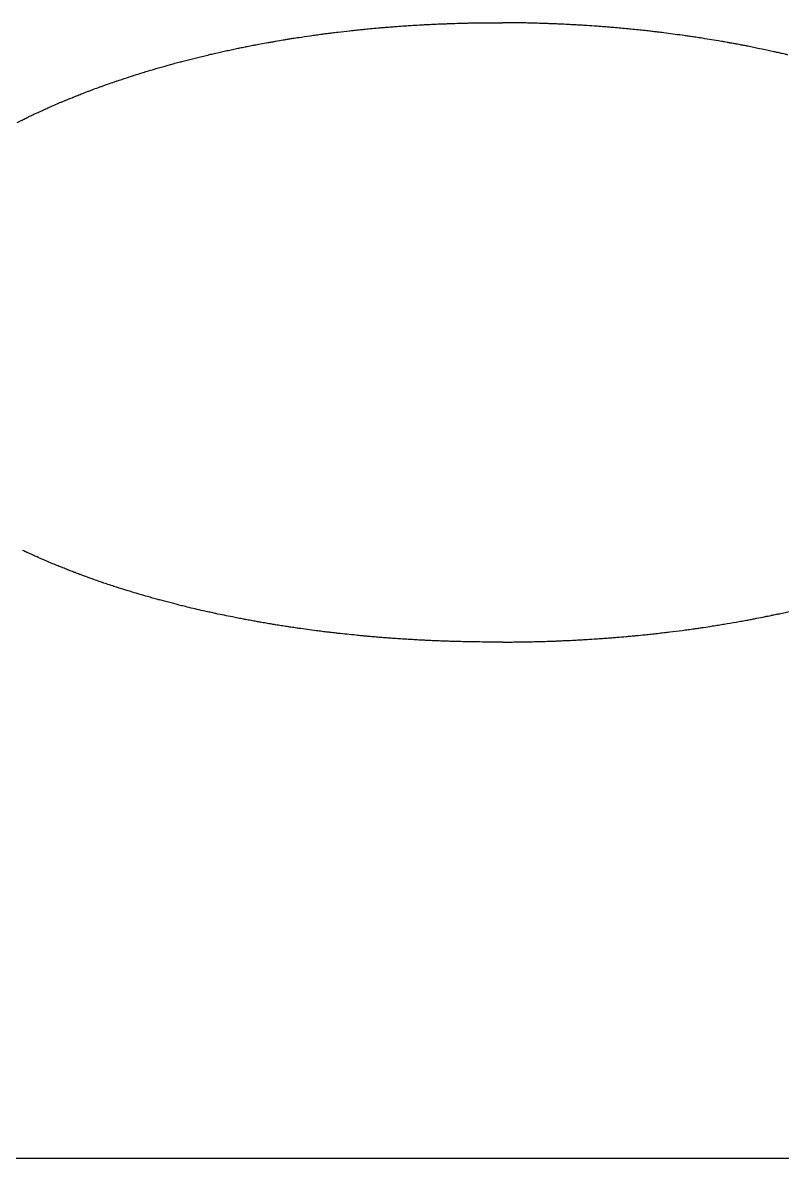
# Model space of a CAD drawing. Header units: millimetres. Extents: x 89860 to 502050, y -351975 to 882300.
# Drawn here: x 221355.509 to 221358.108, y 872217.827 to 872221.71 of the extents above; entities that cross this region are included whole.
import ezdxf

# ---------------------------------------------------------------- set-up
doc = ezdxf.new("R2010")
doc.units = ezdxf.units.MM
doc.header["$LTSCALE"] = 150
doc.layers.add('-----20 General Symbol', color=3, linetype='Continuous')
doc.layers.add('-----29 Cable Schedule', color=1, linetype='Continuous')

# ---------------------------------------------------------------- blocks, each defined once
blk = doc.blocks.new('A$C93139d4c')
at = {"layer": '-----20 General Symbol'}
for points, knots in [([(-30943.2185, -18778.3032), (-30943.2091, -18778.3026), (-30943.1997, -18778.302), (-30943.1856, -18778.301), (-30943.1809, -18778.3007), (-30943.1715, -18778.3), (-30943.1668, -18778.2997), (-30943.1621, -18778.2994)], [0, 0, 0, 0, 0.5, 0.5, 0.75, 0.75, 1, 1, 1, 1]), ([(-30943.1621, -18778.2994), (-30943.1527, -18778.2989), (-30943.1432, -18778.2983), (-30943.129, -18778.2975), (-30943.1242, -18778.2972), (-30943.1147, -18778.2967), (-30943.11, -18778.2964), (-30943.1053, -18778.2961)], [0, 0, 0, 0, 0.5, 0.5, 0.75, 0.75, 1, 1, 1, 1]), ([(-30943.1053, -18778.2961), (-30943.1029, -18778.296), (-30943.1005, -18778.2959), (-30943.0946, -18778.2956), (-30943.091, -18778.2954), (-30943.0838, -18778.2951), (-30943.0803, -18778.2949), (-30943.0767, -18778.2948)], [0, 0, 0, 0, 0.25, 0.25, 0.625, 0.625, 1, 1, 1, 1]), ([(-30943.0767, -18778.2948), (-30943.0671, -18778.2944), (-30943.0575, -18778.294), (-30943.0432, -18778.2935), (-30943.0384, -18778.2933), (-30943.0288, -18778.2929), (-30943.024, -18778.2927), (-30943.0192, -18778.2926)], [0, 0, 0, 0, 0.5, 0.5, 0.75, 0.75, 1, 1, 1, 1]), ([(-30943.0192, -18778.2926), (-30943.0096, -18778.2923), (-30942.9999, -18778.292), (-30942.9854, -18778.2916), (-30942.9806, -18778.2915), (-30942.971, -18778.2912), (-30942.9661, -18778.2911), (-30942.9613, -18778.2909)], [0, 0, 0, 0, 0.5, 0.5, 0.75, 0.75, 1, 1, 1, 1]), ([(-30942.9613, -18778.2909), (-30942.9467, -18778.2908), (-30942.9321, -18778.2907), (-30942.9103, -18778.2904), (-30942.903, -18778.2904), (-30942.8884, -18778.2902), (-30942.8811, -18778.2902), (-30942.8738, -18778.2901)], [0, 0, 0, 0, 0.5, 0.5, 0.75, 0.75, 1, 1, 1, 1]), ([(-30942.8738, -18778.2901), (-30942.8718, -18778.2901), (-30942.8697, -18778.2901), (-30942.8656, -18778.2901), (-30942.8636, -18778.2901), (-30942.8575, -18778.2901), (-30942.8534, -18778.2901), (-30942.8493, -18778.2901)], [0, 0, 0, 0, 0.25, 0.25, 0.5, 0.5, 1, 1, 1, 1]), ([(-30942.8264, -18778.2904), (-30942.8283, -18778.2904), (-30942.8302, -18778.2903), (-30942.8341, -18778.2903), (-30942.836, -18778.2903), (-30942.8417, -18778.2902), (-30942.8455, -18778.2902), (-30942.8493, -18778.2901)], [0, 0, 0, 0, 0.25, 0.25, 0.5, 0.5, 1, 1, 1, 1]), ([(-30942.8037, -18778.2904), (-30942.8056, -18778.2904), (-30942.8075, -18778.2904), (-30942.8113, -18778.2904), (-30942.8132, -18778.2904), (-30942.817, -18778.2904), (-30942.8189, -18778.2904), (-30942.8226, -18778.2904), (-30942.8245, -18778.2904), (-30942.8264, -18778.2904)], [0, 0, 0, 0, 0.25, 0.25, 0.5, 0.5, 0.75, 0.75, 1, 1, 1, 1]), ([(-30942.781, -18778.2909), (-30942.7848, -18778.2908), (-30942.7886, -18778.2907), (-30942.7961, -18778.2906), (-30942.7999, -18778.2905), (-30942.8037, -18778.2904)], [0, 0, 0, 0, 0.5, 0.5, 1, 1, 1, 1]), ([(-30942.7583, -18778.2912), (-30942.7621, -18778.2912), (-30942.7659, -18778.2911), (-30942.7734, -18778.291), (-30942.7772, -18778.291), (-30942.781, -18778.2909)], [0, 0, 0, 0, 0.5, 0.5, 1, 1, 1, 1]), ([(-30942.7357, -18778.292), (-30942.7395, -18778.2919), (-30942.7433, -18778.2917), (-30942.7508, -18778.2915), (-30942.7545, -18778.2913), (-30942.7583, -18778.2912)], [0, 0, 0, 0, 0.5, 0.5, 1, 1, 1, 1]), ([(-30942.7132, -18778.2926), (-30942.7169, -18778.2925), (-30942.7207, -18778.2924), (-30942.7282, -18778.2922), (-30942.732, -18778.2921), (-30942.7357, -18778.292)], [0, 0, 0, 0, 0.5, 0.5, 1, 1, 1, 1]), ([(-30942.6683, -18778.2942), (-30942.6739, -18778.294), (-30942.6795, -18778.2938), (-30942.6907, -18778.2934), (-30942.6963, -18778.2932), (-30942.7057, -18778.2928), (-30942.7094, -18778.2927), (-30942.7132, -18778.2926)], [0, 0, 0, 0, 0.375, 0.375, 0.75, 0.75, 1, 1, 1, 1]), ([(-30942.6014, -18778.2975), (-30942.6098, -18778.2971), (-30942.6181, -18778.2967), (-30942.6348, -18778.2958), (-30942.6432, -18778.2954), (-30942.6571, -18778.2948), (-30942.6627, -18778.2945), (-30942.6683, -18778.2942)], [0, 0, 0, 0, 0.375, 0.375, 0.75, 0.75, 1, 1, 1, 1]), ([(-30942.5351, -18778.3016), (-30942.5462, -18778.3009), (-30942.5572, -18778.3002), (-30942.5738, -18778.2992), (-30942.5793, -18778.2989), (-30942.5904, -18778.2982), (-30942.5959, -18778.2978), (-30942.6014, -18778.2975)], [0, 0, 0, 0, 0.5, 0.5, 0.75, 0.75, 1, 1, 1, 1]), ([(-30943.5468, -18778.3404), (-30943.5334, -18778.3385), (-30943.52, -18778.3366), (-30943.5, -18778.3337), (-30943.4933, -18778.3327), (-30943.4799, -18778.3308), (-30943.4732, -18778.3299), (-30943.4665, -18778.3289)], [0, 0, 0, 0, 0.499999, 0.499999, 0.749999, 0.749999, 1, 1, 1, 1]), ([(-30943.4665, -18778.3289), (-30943.4642, -18778.3287), (-30943.462, -18778.3284), (-30943.4563, -18778.3277), (-30943.453, -18778.3273), (-30943.4462, -18778.3265), (-30943.4428, -18778.3261), (-30943.4394, -18778.3257)], [0, 0, 0, 0, 0.25, 0.25, 0.625, 0.625, 1, 1, 1, 1]), ([(-30943.4394, -18778.3257), (-30943.4372, -18778.3254), (-30943.4349, -18778.3251), (-30943.4293, -18778.3243), (-30943.4259, -18778.3239), (-30943.4191, -18778.323), (-30943.4157, -18778.3225), (-30943.4123, -18778.3221)], [0, 0, 0, 0, 0.25, 0.25, 0.625, 0.625, 1, 1, 1, 1]), ([(-30943.4123, -18778.3221), (-30943.3986, -18778.3206), (-30943.3849, -18778.3191), (-30943.3643, -18778.3168), (-30943.3574, -18778.3161), (-30943.3437, -18778.3146), (-30943.3369, -18778.3138), (-30943.33, -18778.3131)], [0, 0, 0, 0, 0.499999, 0.499999, 0.75, 0.75, 1, 1, 1, 1]), ([(-30943.33, -18778.3131), (-30943.3277, -18778.3129), (-30943.3254, -18778.3126), (-30943.3196, -18778.3121), (-30943.3162, -18778.3117), (-30943.3093, -18778.311), (-30943.3058, -18778.3107), (-30943.3023, -18778.3103)], [0, 0, 0, 0, 0.25, 0.25, 0.625, 0.625, 1, 1, 1, 1]), ([(-30943.3023, -18778.3103), (-30943.2931, -18778.3095), (-30943.2838, -18778.3087), (-30943.2698, -18778.3075), (-30943.2652, -18778.3071), (-30943.2559, -18778.3062), (-30943.2513, -18778.3058), (-30943.2466, -18778.3054)], [0, 0, 0, 0, 0.5, 0.5, 0.75, 0.75, 1, 1, 1, 1]), ([(-30943.2466, -18778.3054), (-30943.2443, -18778.3052), (-30943.2419, -18778.3051), (-30943.2361, -18778.3046), (-30943.2326, -18778.3043), (-30943.2256, -18778.3038), (-30943.2221, -18778.3035), (-30943.2185, -18778.3032)], [0, 0, 0, 0, 0.25, 0.25, 0.625, 0.625, 1, 1, 1, 1]), ([(-30942.4913, -18778.3049), (-30942.4968, -18778.3045), (-30942.5023, -18778.3041), (-30942.5132, -18778.3032), (-30942.5187, -18778.3028), (-30942.5278, -18778.3021), (-30942.5315, -18778.3019), (-30942.5351, -18778.3016)], [0, 0, 0, 0, 0.375, 0.375, 0.75, 0.75, 1, 1, 1, 1]), ([(-30942.4261, -18778.3106), (-30942.4343, -18778.3099), (-30942.4424, -18778.3092), (-30942.4587, -18778.3077), (-30942.4669, -18778.307), (-30942.4804, -18778.3058), (-30942.4859, -18778.3054), (-30942.4913, -18778.3049)], [0, 0, 0, 0, 0.375, 0.375, 0.75, 0.75, 1, 1, 1, 1]), ([(-30942.3616, -18778.3172), (-30942.3696, -18778.3164), (-30942.3777, -18778.3155), (-30942.3938, -18778.3139), (-30942.4019, -18778.3131), (-30942.4154, -18778.3117), (-30942.4207, -18778.3112), (-30942.4261, -18778.3106)], [0, 0, 0, 0, 0.375, 0.375, 0.75, 0.75, 1, 1, 1, 1]), ([(-30942.3189, -18778.3221), (-30942.3242, -18778.3215), (-30942.3296, -18778.3209), (-30942.3402, -18778.3196), (-30942.3456, -18778.319), (-30942.3544, -18778.318), (-30942.358, -18778.3176), (-30942.3616, -18778.3172)], [0, 0, 0, 0, 0.375, 0.375, 0.75, 0.75, 1, 1, 1, 1]), ([(-30942.2346, -18778.333), (-30942.2451, -18778.3317), (-30942.2556, -18778.3303), (-30942.2767, -18778.3275), (-30942.2873, -18778.3262), (-30942.3048, -18778.3239), (-30942.3119, -18778.323), (-30942.3189, -18778.3221)], [0, 0, 0, 0, 0.375001, 0.375001, 0.750001, 0.750001, 1, 1, 1, 1]), ([(-30942.1929, -18778.339), (-30942.1981, -18778.3383), (-30942.2033, -18778.3375), (-30942.2137, -18778.336), (-30942.2189, -18778.3353), (-30942.2276, -18778.334), (-30942.2311, -18778.3335), (-30942.2346, -18778.333)], [0, 0, 0, 0, 0.375, 0.375, 0.75, 0.75, 1, 1, 1, 1]), ([(-30943.8299, -18778.3939), (-30943.8173, -18778.3912), (-30943.8048, -18778.3884), (-30943.786, -18778.3843), (-30943.7797, -18778.383), (-30943.7671, -18778.3803), (-30943.7608, -18778.3789), (-30943.7545, -18778.3775)], [0, 0, 0, 0, 0.499998, 0.499998, 0.749999, 0.749999, 1, 1, 1, 1]), ([(-30943.7545, -18778.3775), (-30943.7524, -18778.3771), (-30943.7503, -18778.3767), (-30943.745, -18778.3757), (-30943.7418, -18778.3751), (-30943.7355, -18778.3739), (-30943.7323, -18778.3732), (-30943.7291, -18778.3726)], [0, 0, 0, 0, 0.25, 0.25, 0.625, 0.625, 1, 1, 1, 1]), ([(-30943.7291, -18778.3726), (-30943.727, -18778.3722), (-30943.7248, -18778.3718), (-30943.7195, -18778.3707), (-30943.7163, -18778.37), (-30943.7099, -18778.3687), (-30943.7067, -18778.3681), (-30943.7035, -18778.3674)], [0, 0, 0, 0, 0.25, 0.25, 0.625, 0.625, 1, 1, 1, 1]), ([(-30943.7035, -18778.3674), (-30943.7014, -18778.367), (-30943.6992, -18778.3666), (-30943.6939, -18778.3656), (-30943.6906, -18778.365), (-30943.6842, -18778.3638), (-30943.681, -18778.3631), (-30943.6778, -18778.3625)], [0, 0, 0, 0, 0.25, 0.25, 0.625, 0.625, 1, 1, 1, 1]), ([(-30943.6778, -18778.3625), (-30943.6691, -18778.361), (-30943.6605, -18778.3594), (-30943.6475, -18778.3571), (-30943.6431, -18778.3563), (-30943.6345, -18778.3548), (-30943.6302, -18778.354), (-30943.6258, -18778.3532)], [0, 0, 0, 0, 0.5, 0.5, 0.75, 0.75, 1, 1, 1, 1]), ([(-30943.6258, -18778.3532), (-30943.6171, -18778.3518), (-30943.6083, -18778.3503), (-30943.5952, -18778.3481), (-30943.5908, -18778.3474), (-30943.5821, -18778.346), (-30943.5777, -18778.3452), (-30943.5733, -18778.3445)], [0, 0, 0, 0, 0.5, 0.5, 0.75, 0.75, 1, 1, 1, 1]), ([(-30943.5733, -18778.3445), (-30943.5711, -18778.3442), (-30943.5689, -18778.3438), (-30943.5634, -18778.343), (-30943.56, -18778.3425), (-30943.5534, -18778.3414), (-30943.5501, -18778.3409), (-30943.5468, -18778.3404)], [0, 0, 0, 0, 0.25, 0.25, 0.625, 0.625, 1, 1, 1, 1]), ([(-30942.1106, -18778.3522), (-30942.1209, -18778.3505), (-30942.1312, -18778.3489), (-30942.1517, -18778.3456), (-30942.162, -18778.3439), (-30942.1792, -18778.3412), (-30942.186, -18778.3401), (-30942.1929, -18778.339)], [0, 0, 0, 0, 0.375001, 0.375001, 0.750001, 0.750001, 1, 1, 1, 1]), ([(-30942.0902, -18778.3557), (-30942.0919, -18778.3554), (-30942.0936, -18778.3551), (-30942.097, -18778.3545), (-30942.0987, -18778.3542), (-30942.1038, -18778.3533), (-30942.1072, -18778.3527), (-30942.1106, -18778.3522)], [0, 0, 0, 0, 0.25, 0.25, 0.5, 0.5, 1, 1, 1, 1]), ([(-30942.07, -18778.3595), (-30942.0717, -18778.3592), (-30942.0734, -18778.3589), (-30942.0767, -18778.3583), (-30942.0784, -18778.3579), (-30942.0835, -18778.357), (-30942.0869, -18778.3563), (-30942.0902, -18778.3557)], [0, 0, 0, 0, 0.25, 0.25, 0.5, 0.5, 1, 1, 1, 1]), ([(-30942.0498, -18778.3631), (-30942.0515, -18778.3628), (-30942.0532, -18778.3625), (-30942.0566, -18778.3619), (-30942.0582, -18778.3616), (-30942.0633, -18778.3607), (-30942.0666, -18778.3601), (-30942.07, -18778.3595)], [0, 0, 0, 0, 0.25, 0.25, 0.5, 0.5, 1, 1, 1, 1]), ([(-30942.0098, -18778.3707), (-30942.0148, -18778.3698), (-30942.0198, -18778.3688), (-30942.0298, -18778.3669), (-30942.0348, -18778.3659), (-30942.0432, -18778.3643), (-30942.0465, -18778.3637), (-30942.0498, -18778.3631)], [0, 0, 0, 0, 0.375001, 0.375001, 0.75, 0.75, 1, 1, 1, 1]), ([(-30941.9309, -18778.3871), (-30941.944, -18778.3843), (-30941.9571, -18778.3816), (-30941.9769, -18778.3775), (-30941.9834, -18778.3761), (-30941.9966, -18778.3734), (-30942.0032, -18778.3721), (-30942.0098, -18778.3707)], [0, 0, 0, 0, 0.500002, 0.500002, 0.750001, 0.750001, 1, 1, 1, 1]), ([(-30943.928, -18778.4176), (-30943.9158, -18778.4146), (-30943.9036, -18778.4116), (-30943.8852, -18778.4071), (-30943.8791, -18778.4056), (-30943.8669, -18778.4026), (-30943.8608, -18778.4011), (-30943.8546, -18778.3996)], [0, 0, 0, 0, 0.499996, 0.499996, 0.749998, 0.749998, 1, 1, 1, 1]), ([(-30943.8546, -18778.3996), (-30943.8526, -18778.3992), (-30943.8505, -18778.3987), (-30943.8453, -18778.3975), (-30943.8423, -18778.3968), (-30943.8361, -18778.3953), (-30943.833, -18778.3946), (-30943.8299, -18778.3939)], [0, 0, 0, 0, 0.25, 0.25, 0.625, 0.625, 1, 1, 1, 1]), ([(-30941.892, -18778.3958), (-30941.8968, -18778.3947), (-30941.9017, -18778.3936), (-30941.9114, -18778.3914), (-30941.9163, -18778.3903), (-30941.9244, -18778.3885), (-30941.9276, -18778.3878), (-30941.9309, -18778.3871)], [0, 0, 0, 0, 0.375001, 0.375001, 0.750001, 0.750001, 1, 1, 1, 1]), ([(-30941.8727, -18778.4005), (-30941.8743, -18778.4001), (-30941.8759, -18778.3997), (-30941.8791, -18778.3989), (-30941.8807, -18778.3985), (-30941.8855, -18778.3974), (-30941.8888, -18778.3966), (-30941.892, -18778.3958)], [0, 0, 0, 0, 0.25, 0.25, 0.5, 0.5, 1, 1, 1, 1]), ([(-30944.0698, -18778.4574), (-30944.0582, -18778.454), (-30944.0465, -18778.4506), (-30944.029, -18778.4454), (-30944.0231, -18778.4437), (-30944.0114, -18778.4404), (-30944.0056, -18778.4387), (-30943.9997, -18778.437)], [0, 0, 0, 0, 0.499995, 0.499995, 0.749997, 0.749997, 1, 1, 1, 1]), ([(-30943.9997, -18778.437), (-30943.9977, -18778.4364), (-30943.9958, -18778.4359), (-30943.9908, -18778.4345), (-30943.9878, -18778.4337), (-30943.9819, -18778.4321), (-30943.9789, -18778.4313), (-30943.976, -18778.4304)], [0, 0, 0, 0, 0.25, 0.25, 0.625, 0.625, 1, 1, 1, 1]), ([(-30943.976, -18778.4304), (-30943.974, -18778.4299), (-30943.972, -18778.4294), (-30943.967, -18778.4281), (-30943.964, -18778.4273), (-30943.958, -18778.4257), (-30943.9551, -18778.425), (-30943.9521, -18778.4242)], [0, 0, 0, 0, 0.25, 0.25, 0.625, 0.625, 1, 1, 1, 1]), ([(-30943.9521, -18778.4242), (-30943.9501, -18778.4236), (-30943.9481, -18778.4231), (-30943.943, -18778.4217), (-30943.94, -18778.4209), (-30943.934, -18778.4193), (-30943.931, -18778.4184), (-30943.928, -18778.4176)], [0, 0, 0, 0, 0.25, 0.25, 0.625, 0.625, 1, 1, 1, 1]), ([(-30944.2049, -18778.5017), (-30944.1976, -18778.4992), (-30944.1902, -18778.4966), (-30944.1792, -18778.4928), (-30944.1755, -18778.4916), (-30944.1681, -18778.489), (-30944.1644, -18778.4878), (-30944.1607, -18778.4865)], [0, 0, 0, 0, 0.5, 0.5, 0.75, 0.75, 1, 1, 1, 1]), ([(-30944.1607, -18778.4865), (-30944.1494, -18778.4828), (-30944.1381, -18778.4791), (-30944.1212, -18778.4736), (-30944.1155, -18778.4718), (-30944.1042, -18778.4681), (-30944.0985, -18778.4663), (-30944.0929, -18778.4645)], [0, 0, 0, 0, 0.499994, 0.499994, 0.749996, 0.749996, 1, 1, 1, 1]), ([(-30944.0929, -18778.4645), (-30944.0909, -18778.4639), (-30944.089, -18778.4633), (-30944.0842, -18778.4618), (-30944.0813, -18778.4609), (-30944.0756, -18778.4592), (-30944.0727, -18778.4583), (-30944.0698, -18778.4574)], [0, 0, 0, 0, 0.25, 0.25, 0.625, 0.625, 1, 1, 1, 1]), ([(-30944.2909, -18778.5338), (-30944.2839, -18778.5311), (-30944.2768, -18778.5283), (-30944.2661, -18778.5243), (-30944.2626, -18778.5229), (-30944.2555, -18778.5202), (-30944.2519, -18778.5189), (-30944.2483, -18778.5175)], [0, 0, 0, 0, 0.5, 0.5, 0.75, 0.75, 1, 1, 1, 1]), ([(-30944.2483, -18778.5175), (-30944.2411, -18778.5149), (-30944.2339, -18778.5122), (-30944.2231, -18778.5083), (-30944.2194, -18778.507), (-30944.2122, -18778.5044), (-30944.2086, -18778.5031), (-30944.2049, -18778.5017)], [0, 0, 0, 0, 0.5, 0.5, 0.75, 0.75, 1, 1, 1, 1]), ([(-30944.3938, -18778.5764), (-30944.3871, -18778.5735), (-30944.3804, -18778.5706), (-30944.3702, -18778.5663), (-30944.3668, -18778.5648), (-30944.3601, -18778.5619), (-30944.3567, -18778.5605), (-30944.3533, -18778.5591)], [0, 0, 0, 0, 0.5, 0.5, 0.75, 0.75, 1, 1, 1, 1]), ([(-30944.3533, -18778.5591), (-30944.343, -18778.5548), (-30944.3326, -18778.5506), (-30944.317, -18778.5443), (-30944.3118, -18778.5422), (-30944.3014, -18778.538), (-30944.2962, -18778.5359), (-30944.2909, -18778.5338)], [0, 0, 0, 0, 0.499989, 0.499989, 0.749994, 0.749994, 1, 1, 1, 1]), ([(-30944.4721, -18778.6125), (-30944.4705, -18778.6117), (-30944.4689, -18778.6109), (-30944.4649, -18778.609), (-30944.4624, -18778.6079), (-30944.4576, -18778.6056), (-30944.4552, -18778.6044), (-30944.4528, -18778.6033)], [0, 0, 0, 0, 0.25, 0.25, 0.625, 0.625, 1, 1, 1, 1]), ([(-30944.4528, -18778.6033), (-30944.443, -18778.5988), (-30944.4333, -18778.5943), (-30944.4185, -18778.5876), (-30944.4136, -18778.5853), (-30944.4037, -18778.5809), (-30944.3988, -18778.5786), (-30944.3938, -18778.5764)], [0, 0, 0, 0, 0.49999, 0.49999, 0.749994, 0.749994, 1, 1, 1, 1]), ([(-30944.5098, -18778.6312), (-30944.5066, -18778.6296), (-30944.5035, -18778.6281), (-30944.4956, -18778.6242), (-30944.4909, -18778.6219), (-30944.4815, -18778.6172), (-30944.4768, -18778.6148), (-30944.4721, -18778.6125)], [0, 0, 0, 0, 0.249995, 0.249995, 0.624994, 0.624994, 1, 1, 1, 1]), ([(-30944.4528, -18780.1119), (-30944.456, -18780.1105), (-30944.4592, -18780.109), (-30944.4672, -18780.1054), (-30944.472, -18780.1032), (-30944.4815, -18780.0988), (-30944.4863, -18780.0965), (-30944.4911, -18780.0943)], [0, 0, 0, 0, 0.249997, 0.249997, 0.624996, 0.624996, 1, 1, 1, 1]), ([(-30944.4334, -18780.1205), (-30944.435, -18780.1198), (-30944.4366, -18780.119), (-30944.4407, -18780.1173), (-30944.4431, -18780.1162), (-30944.448, -18780.1141), (-30944.4504, -18780.113), (-30944.4528, -18780.1119)], [0, 0, 0, 0, 0.25, 0.25, 0.625, 0.625, 1, 1, 1, 1]), ([(-30944.4137, -18780.1293), (-30944.4153, -18780.1285), (-30944.417, -18780.1278), (-30944.4211, -18780.126), (-30944.4235, -18780.1249), (-30944.4284, -18780.1227), (-30944.4309, -18780.1216), (-30944.4334, -18780.1205)], [0, 0, 0, 0, 0.25, 0.25, 0.625, 0.625, 1, 1, 1, 1]), ([(-30944.3737, -18780.1461), (-30944.3803, -18780.1432), (-30944.3869, -18780.1404), (-30944.3969, -18780.1362), (-30944.4003, -18780.1348), (-30944.407, -18780.132), (-30944.4103, -18780.1307), (-30944.4137, -18780.1293)], [0, 0, 0, 0, 0.499999, 0.499999, 0.75, 0.75, 1, 1, 1, 1]), ([(-30944.3533, -18780.1541), (-30944.355, -18780.1534), (-30944.3567, -18780.1527), (-30944.3609, -18780.1511), (-30944.3635, -18780.1501), (-30944.3686, -18780.1481), (-30944.3711, -18780.1471), (-30944.3737, -18780.1461)], [0, 0, 0, 0, 0.25, 0.25, 0.625, 0.625, 1, 1, 1, 1]), ([(-30944.3328, -18780.1623), (-30944.3345, -18780.1616), (-30944.3362, -18780.161), (-30944.3405, -18780.1592), (-30944.343, -18780.1582), (-30944.3482, -18780.1561), (-30944.3507, -18780.1551), (-30944.3533, -18780.1541)], [0, 0, 0, 0, 0.25, 0.25, 0.625, 0.625, 1, 1, 1, 1]), ([(-30944.3119, -18780.1703), (-30944.3137, -18780.1697), (-30944.3154, -18780.169), (-30944.3197, -18780.1673), (-30944.3224, -18780.1663), (-30944.3276, -18780.1643), (-30944.3302, -18780.1633), (-30944.3328, -18780.1623)], [0, 0, 0, 0, 0.25, 0.25, 0.625, 0.625, 1, 1, 1, 1]), ([(-30944.2909, -18780.1781), (-30944.2927, -18780.1774), (-30944.2944, -18780.1768), (-30944.2988, -18780.1752), (-30944.3014, -18780.1742), (-30944.3067, -18780.1723), (-30944.3093, -18780.1713), (-30944.3119, -18780.1703)], [0, 0, 0, 0, 0.25, 0.25, 0.625, 0.625, 1, 1, 1, 1]), ([(-30944.2698, -18780.1861), (-30944.2715, -18780.1854), (-30944.2733, -18780.1847), (-30944.2777, -18780.1831), (-30944.2804, -18780.1821), (-30944.2857, -18780.1801), (-30944.2883, -18780.1791), (-30944.2909, -18780.1781)], [0, 0, 0, 0, 0.25, 0.25, 0.625, 0.625, 1, 1, 1, 1]), ([(-30944.1829, -18780.216), (-30944.1902, -18780.2135), (-30944.1975, -18780.2111), (-30944.2156, -18780.2049), (-30944.2265, -18780.2011), (-30944.2482, -18780.1936), (-30944.259, -18780.1898), (-30944.2698, -18780.1861)], [0, 0, 0, 0, 0.249992, 0.249992, 0.624991, 0.624991, 1, 1, 1, 1]), ([(-30944.1607, -18780.223), (-30944.1625, -18780.2224), (-30944.1644, -18780.2218), (-30944.169, -18780.2203), (-30944.1718, -18780.2195), (-30944.1773, -18780.2177), (-30944.1801, -18780.2169), (-30944.1829, -18780.216)], [0, 0, 0, 0, 0.25, 0.25, 0.625, 0.625, 1, 1, 1, 1]), ([(-30944.1382, -18780.2302), (-30944.1401, -18780.2296), (-30944.142, -18780.229), (-30944.1467, -18780.2275), (-30944.1495, -18780.2266), (-30944.1551, -18780.2248), (-30944.1579, -18780.2239), (-30944.1607, -18780.223)], [0, 0, 0, 0, 0.25, 0.25, 0.625, 0.625, 1, 1, 1, 1]), ([(-30944.1157, -18780.2371), (-30944.1175, -18780.2365), (-30944.1194, -18780.236), (-30944.1241, -18780.2345), (-30944.1269, -18780.2336), (-30944.1326, -18780.2319), (-30944.1354, -18780.231), (-30944.1382, -18780.2302)], [0, 0, 0, 0, 0.25, 0.25, 0.625, 0.625, 1, 1, 1, 1]), ([(-30944.0466, -18780.2572), (-30944.0524, -18780.2555), (-30944.0582, -18780.2539), (-30944.0726, -18780.2497), (-30944.0812, -18780.2472), (-30944.0985, -18780.2422), (-30944.1071, -18780.2397), (-30944.1157, -18780.2371)], [0, 0, 0, 0, 0.249997, 0.249997, 0.624994, 0.624994, 1, 1, 1, 1]), ([(-30944.0233, -18780.2636), (-30944.0252, -18780.2631), (-30944.0272, -18780.2626), (-30944.032, -18780.2612), (-30944.0349, -18780.2604), (-30944.0408, -18780.2588), (-30944.0437, -18780.258), (-30944.0466, -18780.2572)], [0, 0, 0, 0, 0.25, 0.25, 0.625, 0.625, 1, 1, 1, 1]), ([(-30943.9521, -18780.2822), (-30943.958, -18780.2806), (-30943.964, -18780.2791), (-30943.9759, -18780.276), (-30943.9818, -18780.2745), (-30943.9996, -18780.2699), (-30944.0114, -18780.2668), (-30944.0233, -18780.2636)], [0, 0, 0, 0, 0.249997, 0.249997, 0.499994, 0.499994, 1, 1, 1, 1]), ([(-30943.928, -18780.2881), (-30943.93, -18780.2876), (-30943.932, -18780.2871), (-30943.937, -18780.2859), (-30943.94, -18780.2851), (-30943.9461, -18780.2837), (-30943.9491, -18780.2829), (-30943.9521, -18780.2822)], [0, 0, 0, 0, 0.25, 0.25, 0.625, 0.625, 1, 1, 1, 1]), ([(-30943.8546, -18780.3051), (-30943.8608, -18780.3037), (-30943.8669, -18780.3023), (-30943.8822, -18780.2987), (-30943.8914, -18780.2966), (-30943.9097, -18780.2924), (-30943.9188, -18780.2902), (-30943.928, -18780.2881)], [0, 0, 0, 0, 0.249998, 0.249998, 0.624997, 0.624997, 1, 1, 1, 1]), ([(-30943.8299, -18780.3105), (-30943.8319, -18780.31), (-30943.834, -18780.3096), (-30943.8392, -18780.3084), (-30943.8423, -18780.3078), (-30943.8484, -18780.3064), (-30943.8515, -18780.3057), (-30943.8546, -18780.3051)], [0, 0, 0, 0, 0.25, 0.25, 0.625, 0.625, 1, 1, 1, 1]), ([(-30943.7545, -18780.3259), (-30943.7608, -18780.3246), (-30943.7671, -18780.3233), (-30943.7828, -18780.3201), (-30943.7922, -18780.3182), (-30943.8111, -18780.3143), (-30943.8205, -18780.3124), (-30943.8299, -18780.3105)], [0, 0, 0, 0, 0.249999, 0.249999, 0.624998, 0.624998, 1, 1, 1, 1]), ([(-30941.9504, -18780.3207), (-30941.9488, -18780.3204), (-30941.9472, -18780.32), (-30941.9439, -18780.3194), (-30941.9423, -18780.319), (-30941.9374, -18780.318), (-30941.9341, -18780.3173), (-30941.9309, -18780.3166)], [0, 0, 0, 0, 0.25, 0.25, 0.5, 0.5, 1, 1, 1, 1]), ([(-30941.9309, -18780.3166), (-30941.9292, -18780.3163), (-30941.9276, -18780.316), (-30941.9243, -18780.3153), (-30941.9227, -18780.315), (-30941.9178, -18780.3141), (-30941.9146, -18780.3134), (-30941.9113, -18780.3128)], [0, 0, 0, 0, 0.25, 0.25, 0.5, 0.5, 1, 1, 1, 1]), ([(-30941.9113, -18780.3128), (-30941.9097, -18780.3124), (-30941.9081, -18780.3121), (-30941.9049, -18780.3114), (-30941.9033, -18780.3111), (-30941.8984, -18780.31), (-30941.8952, -18780.3093), (-30941.892, -18780.3087)], [0, 0, 0, 0, 0.25, 0.25, 0.5, 0.5, 1, 1, 1, 1]), ([(-30941.892, -18780.3087), (-30941.8856, -18780.3072), (-30941.8792, -18780.3058), (-30941.8664, -18780.3029), (-30941.86, -18780.3014), (-30941.8409, -18780.297), (-30941.8282, -18780.2941), (-30941.8154, -18780.2912)], [0, 0, 0, 0, 0.250002, 0.250002, 0.500003, 0.500003, 1, 1, 1, 1]), ([(-30943.7291, -18780.3308), (-30943.7312, -18780.3303), (-30943.7333, -18780.3299), (-30943.7386, -18780.3289), (-30943.7418, -18780.3283), (-30943.7482, -18780.3271), (-30943.7514, -18780.3265), (-30943.7545, -18780.3259)], [0, 0, 0, 0, 0.25, 0.25, 0.625, 0.625, 1, 1, 1, 1]), ([(-30943.6778, -18780.34), (-30943.682, -18780.3392), (-30943.6863, -18780.3385), (-30943.697, -18780.3365), (-30943.7034, -18780.3354), (-30943.7163, -18780.3331), (-30943.7227, -18780.3319), (-30943.7291, -18780.3308)], [0, 0, 0, 0, 0.249999, 0.249999, 0.624999, 0.624999, 1, 1, 1, 1]), ([(-30943.6258, -18780.3487), (-30943.6302, -18780.348), (-30943.6345, -18780.3473), (-30943.6453, -18780.3455), (-30943.6518, -18780.3444), (-30943.6648, -18780.3422), (-30943.6713, -18780.3411), (-30943.6778, -18780.34)], [0, 0, 0, 0, 0.25, 0.25, 0.625, 0.625, 1, 1, 1, 1]), ([(-30943.5733, -18780.3569), (-30943.5777, -18780.3563), (-30943.5821, -18780.3556), (-30943.593, -18780.3539), (-30943.5996, -18780.3528), (-30943.6127, -18780.3508), (-30943.6193, -18780.3498), (-30943.6258, -18780.3487)], [0, 0, 0, 0, 0.25, 0.25, 0.625, 0.625, 1, 1, 1, 1]), ([(-30943.5468, -18780.3608), (-30943.549, -18780.3605), (-30943.5512, -18780.3601), (-30943.5567, -18780.3593), (-30943.56, -18780.3589), (-30943.5667, -18780.3579), (-30943.57, -18780.3574), (-30943.5733, -18780.3569)], [0, 0, 0, 0, 0.25, 0.25, 0.625, 0.625, 1, 1, 1, 1]), ([(-30942.1929, -18780.3621), (-30942.1877, -18780.3613), (-30942.1826, -18780.3605), (-30942.1723, -18780.359), (-30942.1671, -18780.3582), (-30942.1516, -18780.3559), (-30942.1413, -18780.3544), (-30942.131, -18780.3528)], [0, 0, 0, 0, 0.250001, 0.250001, 0.500001, 0.500001, 1, 1, 1, 1]), ([(-30942.131, -18780.3528), (-30942.1243, -18780.3517), (-30942.1175, -18780.3506), (-30942.104, -18780.3484), (-30942.0972, -18780.3473), (-30942.0769, -18780.344), (-30942.0634, -18780.3417), (-30942.0498, -18780.3395)], [0, 0, 0, 0, 0.250001, 0.250001, 0.500001, 0.500001, 1, 1, 1, 1]), ([(-30942.0498, -18780.3395), (-30942.0465, -18780.3389), (-30942.0432, -18780.3383), (-30942.0365, -18780.3371), (-30942.0331, -18780.3365), (-30942.0231, -18780.3347), (-30942.0165, -18780.3335), (-30942.0098, -18780.3323)], [0, 0, 0, 0, 0.25, 0.25, 0.5, 0.5, 1, 1, 1, 1]), ([(-30942.0098, -18780.3323), (-30942.0048, -18780.3313), (-30941.9999, -18780.3304), (-30941.99, -18780.3285), (-30941.985, -18780.3275), (-30941.9702, -18780.3246), (-30941.9603, -18780.3227), (-30941.9504, -18780.3207)], [0, 0, 0, 0, 0.250001, 0.250001, 0.500001, 0.500001, 1, 1, 1, 1]), ([(-30943.4665, -18780.3716), (-30943.4732, -18780.3707), (-30943.4799, -18780.3698), (-30943.4966, -18780.3675), (-30943.5067, -18780.3662), (-30943.5267, -18780.3635), (-30943.5368, -18780.3621), (-30943.5468, -18780.3608)], [0, 0, 0, 0, 0.249999, 0.249999, 0.624999, 0.624999, 1, 1, 1, 1]), ([(-30943.4394, -18780.3749), (-30943.4417, -18780.3746), (-30943.444, -18780.3743), (-30943.4496, -18780.3736), (-30943.453, -18780.3732), (-30943.4597, -18780.3724), (-30943.4631, -18780.372), (-30943.4665, -18780.3716)], [0, 0, 0, 0, 0.25, 0.25, 0.625, 0.625, 1, 1, 1, 1]), ([(-30943.4123, -18780.378), (-30943.4145, -18780.3777), (-30943.4168, -18780.3775), (-30943.4225, -18780.3768), (-30943.4259, -18780.3764), (-30943.4327, -18780.3757), (-30943.436, -18780.3753), (-30943.4394, -18780.3749)], [0, 0, 0, 0, 0.25, 0.25, 0.625, 0.625, 1, 1, 1, 1]), ([(-30943.33, -18780.3864), (-30943.3369, -18780.3857), (-30943.3437, -18780.385), (-30943.3609, -18780.3833), (-30943.3712, -18780.3822), (-30943.3917, -18780.3801), (-30943.402, -18780.379), (-30943.4123, -18780.378)], [0, 0, 0, 0, 0.25, 0.25, 0.624999, 0.624999, 1, 1, 1, 1]), ([(-30943.3023, -18780.389), (-30943.3047, -18780.3888), (-30943.307, -18780.3886), (-30943.3116, -18780.3881), (-30943.3139, -18780.3879), (-30943.3208, -18780.3873), (-30943.3254, -18780.3869), (-30943.33, -18780.3864)], [0, 0, 0, 0, 0.25, 0.25, 0.5, 0.5, 1, 1, 1, 1]), ([(-30943.2466, -18780.3936), (-30943.2513, -18780.3932), (-30943.2559, -18780.3928), (-30943.2675, -18780.3919), (-30943.2745, -18780.3913), (-30943.2884, -18780.3902), (-30943.2954, -18780.3896), (-30943.3023, -18780.389)], [0, 0, 0, 0, 0.25, 0.25, 0.625, 0.625, 1, 1, 1, 1]), ([(-30943.2185, -18780.3957), (-30943.2209, -18780.3955), (-30943.2232, -18780.3953), (-30943.2291, -18780.3949), (-30943.2326, -18780.3946), (-30943.2396, -18780.3941), (-30943.2431, -18780.3939), (-30943.2466, -18780.3936)], [0, 0, 0, 0, 0.25, 0.25, 0.625, 0.625, 1, 1, 1, 1]), ([(-30943.1621, -18780.3992), (-30943.1668, -18780.3989), (-30943.1715, -18780.3987), (-30943.1833, -18780.3979), (-30943.1903, -18780.3975), (-30943.2044, -18780.3966), (-30943.2115, -18780.3961), (-30943.2185, -18780.3957)], [0, 0, 0, 0, 0.25, 0.25, 0.625, 0.625, 1, 1, 1, 1]), ([(-30942.5351, -18780.3972), (-30942.5315, -18780.3969), (-30942.5278, -18780.3967), (-30942.5205, -18780.3962), (-30942.5169, -18780.3959), (-30942.5059, -18780.3951), (-30942.4986, -18780.3946), (-30942.4913, -18780.3941)], [0, 0, 0, 0, 0.25, 0.25, 0.5, 0.5, 1, 1, 1, 1]), ([(-30942.4913, -18780.3941), (-30942.4859, -18780.3937), (-30942.4804, -18780.3932), (-30942.4696, -18780.3923), (-30942.4641, -18780.3919), (-30942.4478, -18780.3905), (-30942.437, -18780.3896), (-30942.4261, -18780.3887)], [0, 0, 0, 0, 0.25, 0.25, 0.5, 0.5, 1, 1, 1, 1]), ([(-30942.4261, -18780.3887), (-30942.4207, -18780.3882), (-30942.4154, -18780.3877), (-30942.4046, -18780.3867), (-30942.3992, -18780.3862), (-30942.3831, -18780.3846), (-30942.3723, -18780.3836), (-30942.3616, -18780.3826)], [0, 0, 0, 0, 0.25, 0.25, 0.5, 0.5, 1, 1, 1, 1]), ([(-30942.3616, -18780.3826), (-30942.358, -18780.3822), (-30942.3544, -18780.3818), (-30942.3473, -18780.3811), (-30942.3438, -18780.3807), (-30942.3331, -18780.3795), (-30942.326, -18780.3787), (-30942.3189, -18780.378)], [0, 0, 0, 0, 0.25, 0.25, 0.5, 0.5, 1, 1, 1, 1]), ([(-30942.3189, -18780.378), (-30942.3119, -18780.3771), (-30942.3048, -18780.3763), (-30942.2908, -18780.3746), (-30942.2838, -18780.3737), (-30942.2627, -18780.3712), (-30942.2486, -18780.3694), (-30942.2346, -18780.3677)], [0, 0, 0, 0, 0.25, 0.25, 0.500001, 0.500001, 1, 1, 1, 1]), ([(-30942.2346, -18780.3677), (-30942.2311, -18780.3672), (-30942.2276, -18780.3668), (-30942.2207, -18780.3658), (-30942.2172, -18780.3654), (-30942.2068, -18780.364), (-30942.1998, -18780.363), (-30942.1929, -18780.3621)], [0, 0, 0, 0, 0.25, 0.25, 0.5, 0.5, 1, 1, 1, 1]), ([(-30943.1053, -18780.4023), (-30943.11, -18780.4021), (-30943.1147, -18780.4018), (-30943.1266, -18780.4012), (-30943.1337, -18780.4008), (-30943.1479, -18780.4), (-30943.155, -18780.3996), (-30943.1621, -18780.3992)], [0, 0, 0, 0, 0.25, 0.25, 0.625, 0.625, 1, 1, 1, 1]), ([(-30943.0767, -18780.4036), (-30943.0791, -18780.4035), (-30943.0815, -18780.4034), (-30943.0874, -18780.4031), (-30943.091, -18780.403), (-30943.0981, -18780.4026), (-30943.1017, -18780.4025), (-30943.1053, -18780.4023)], [0, 0, 0, 0, 0.25, 0.25, 0.625, 0.625, 1, 1, 1, 1]), ([(-30943.0192, -18780.4057), (-30943.024, -18780.4055), (-30943.0288, -18780.4053), (-30943.0408, -18780.4049), (-30943.048, -18780.4046), (-30943.0623, -18780.4041), (-30943.0695, -18780.4039), (-30943.0767, -18780.4036)], [0, 0, 0, 0, 0.25, 0.25, 0.625, 0.625, 1, 1, 1, 1]), ([(-30942.9613, -18780.4072), (-30942.9661, -18780.4071), (-30942.971, -18780.4069), (-30942.983, -18780.4066), (-30942.9903, -18780.4064), (-30943.0047, -18780.406), (-30943.012, -18780.4058), (-30943.0192, -18780.4057)], [0, 0, 0, 0, 0.25, 0.25, 0.625, 0.625, 1, 1, 1, 1]), ([(-30942.8738, -18780.408), (-30942.8811, -18780.4079), (-30942.8884, -18780.4078), (-30942.903, -18780.4077), (-30942.9103, -18780.4076), (-30942.9321, -18780.4074), (-30942.9467, -18780.4073), (-30942.9613, -18780.4072)], [0, 0, 0, 0, 0.25, 0.25, 0.5, 0.5, 1, 1, 1, 1]), ([(-30942.8493, -18780.408), (-30942.8513, -18780.408), (-30942.8534, -18780.408), (-30942.8575, -18780.408), (-30942.8595, -18780.408), (-30942.8656, -18780.408), (-30942.8697, -18780.408), (-30942.8738, -18780.408)], [0, 0, 0, 0, 0.25, 0.25, 0.5, 0.5, 1, 1, 1, 1]), ([(-30942.8493, -18780.408), (-30942.8417, -18780.4079), (-30942.8341, -18780.4078), (-30942.819, -18780.4076), (-30942.8114, -18780.4075), (-30942.7886, -18780.4073), (-30942.7735, -18780.4071), (-30942.7583, -18780.4069)], [0, 0, 0, 0, 0.25, 0.25, 0.5, 0.5, 1, 1, 1, 1]), ([(-30942.7583, -18780.4069), (-30942.7545, -18780.4068), (-30942.7508, -18780.4067), (-30942.7433, -18780.4064), (-30942.7395, -18780.4063), (-30942.7357, -18780.4062)], [0, 0, 0, 0, 0.5, 0.5, 1, 1, 1, 1]), ([(-30942.7357, -18780.4062), (-30942.7339, -18780.4061), (-30942.732, -18780.4061), (-30942.7282, -18780.406), (-30942.7263, -18780.406), (-30942.7207, -18780.4058), (-30942.7169, -18780.4057), (-30942.7132, -18780.4057)], [0, 0, 0, 0, 0.25, 0.25, 0.5, 0.5, 1, 1, 1, 1]), ([(-30942.7132, -18780.4057), (-30942.7094, -18780.4055), (-30942.7057, -18780.4054), (-30942.6982, -18780.4051), (-30942.6945, -18780.405), (-30942.6832, -18780.4046), (-30942.6758, -18780.4044), (-30942.6683, -18780.4041)], [0, 0, 0, 0, 0.25, 0.25, 0.5, 0.5, 1, 1, 1, 1]), ([(-30942.6683, -18780.4041), (-30942.6627, -18780.4039), (-30942.6571, -18780.4036), (-30942.646, -18780.4031), (-30942.6404, -18780.4028), (-30942.6237, -18780.4021), (-30942.6126, -18780.4016), (-30942.6014, -18780.401)], [0, 0, 0, 0, 0.25, 0.25, 0.5, 0.5, 1, 1, 1, 1]), ([(-30942.6014, -18780.401), (-30942.5959, -18780.4007), (-30942.5904, -18780.4004), (-30942.5793, -18780.3998), (-30942.5738, -18780.3994), (-30942.5572, -18780.3985), (-30942.5462, -18780.3978), (-30942.5351, -18780.3972)], [0, 0, 0, 0, 0.25, 0.25, 0.5, 0.5, 1, 1, 1, 1]), ([(-30949.6274, -18782.1728), (-30948.6238, -18782.1728), (-30947.6201, -18782.1728), (-30945.6127, -18782.1728), (-30944.6091, -18782.1728), (-30941.5981, -18782.1728), (-30939.5907, -18782.1728), (-30937.5834, -18782.1728)], [0, 0, 0, 0, 0.25, 0.25, 0.5, 0.5, 1, 1, 1, 1])]:
    blk.add_open_spline(points, degree=3, knots=knots, dxfattribs=at)

msp = doc.modelspace()

# ---------------------------------------------------------------- block references
at = {"layer": '-----29 Cable Schedule'}
msp.add_blockref('A$C93139d4c', (252300, 891000), dxfattribs=at)

doc.saveas('drawing.dxf')
